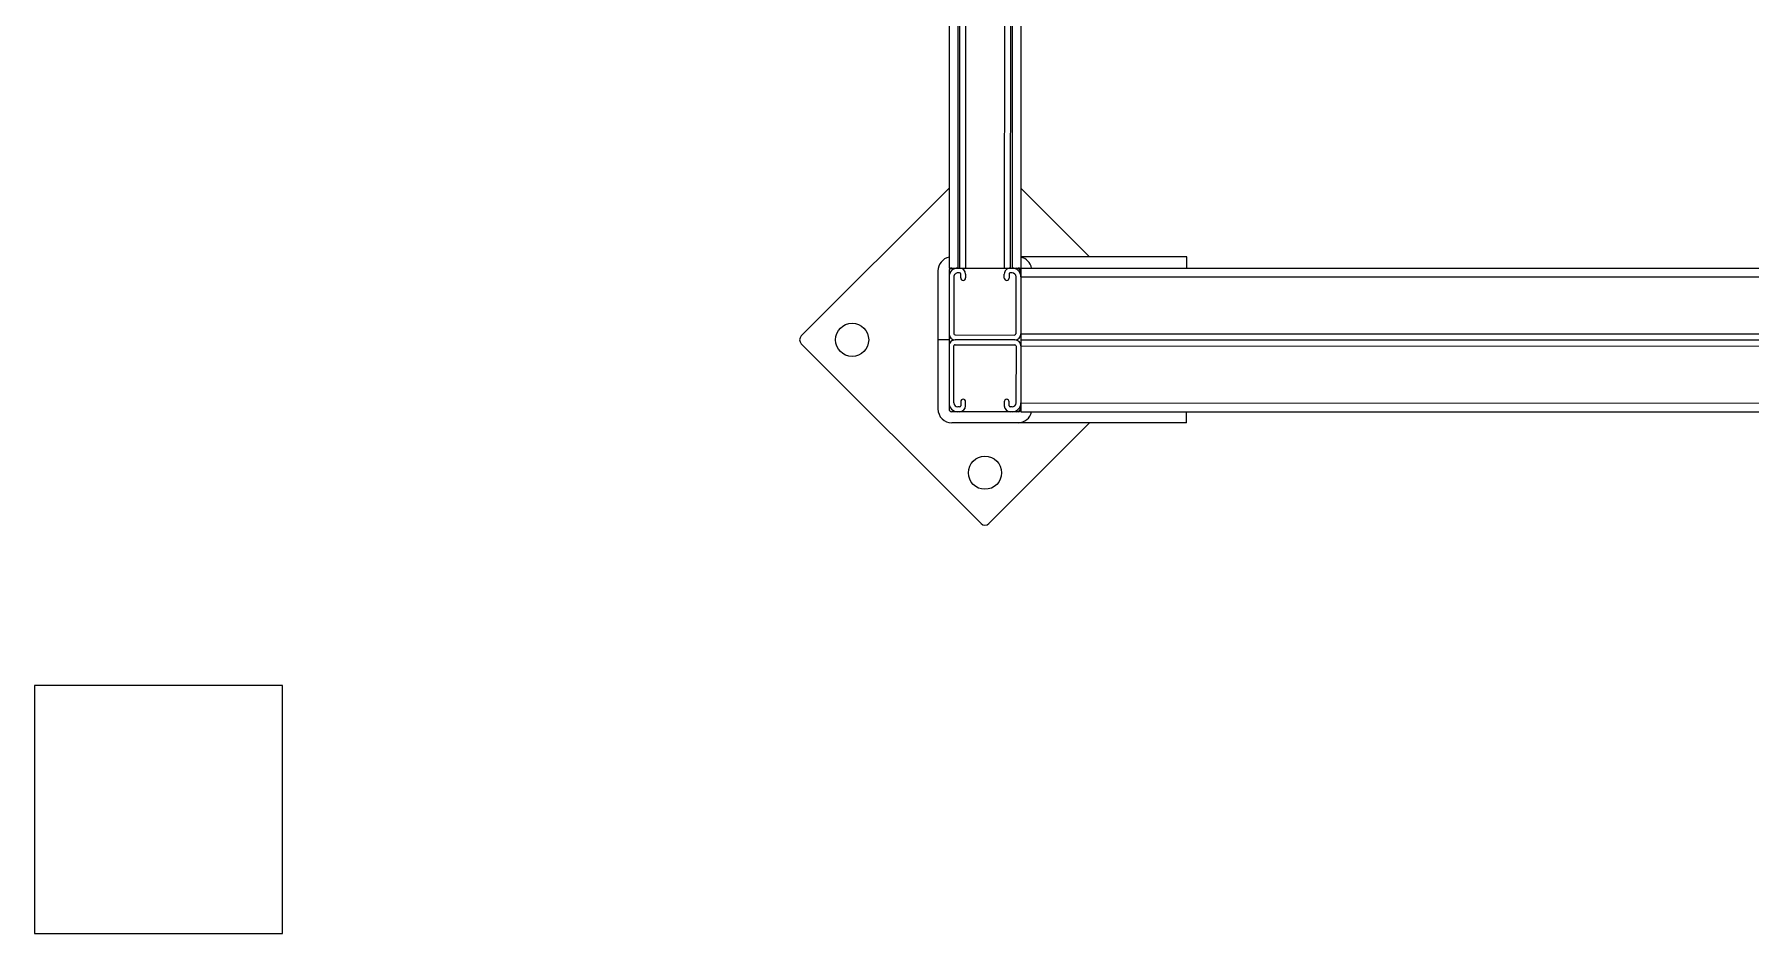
# Model space of a CAD drawing. Header units: inches. Extents: x -978 to -2, y 48 to 749.
# Drawn here: x -261.31 to -222.49, y 516.47 to 536.81 of the extents above; entities that cross this region are included whole.
import ezdxf

# ---------------------------------------------------------------- set-up
doc = ezdxf.new("R2010")
doc.units = ezdxf.units.IN
doc.header["$MEASUREMENT"] = 0

msp = doc.modelspace()

# ---------------------------------------------------------------- linework, layer by layer
at = {"color": 7, "linetype": 'Continuous', "lineweight": 25}
for p, q in [((-240.612, 579.524), (-240.619, 531.524)), ((-240.413, 579.524), (-240.42, 531.524)), ((-240.373, 579.524), (-240.38, 531.524)), ((-240.237, 579.524), (-240.244, 531.524)), ((-239.362, 579.523), (-239.369, 531.523)), ((-239.226, 579.523), (-239.233, 531.523)), ((-239.186, 579.523), (-239.193, 531.523)), ((-238.987, 579.523), (-238.995, 528.273)), ((-240.619, 533.329), (-243.961, 529.988)), ((-237.439, 531.773), (-238.994, 533.329)), ((-240.869, 531.461), (-240.87, 528.336)), ((-240.619, 531.461), (-240.62, 528.336)), ((-240.619, 531.524), (-28.494, 531.492)), ((-235.244, 531.773), (-238.994, 531.773)), ((-235.244, 531.523), (-235.244, 531.773)), ((-240.509, 531.325), (-240.509, 530.035)), ((-240.38, 531.414), (-240.42, 531.414)), ((-240.354, 531.298), (-240.354, 531.387)), ((-240.244, 531.387), (-240.244, 531.298)), ((-239.369, 531.297), (-239.369, 531.387)), ((-239.259, 531.387), (-239.259, 531.297)), ((-239.193, 531.413), (-239.233, 531.413)), ((-239.104, 530.035), (-239.104, 531.325)), ((-238.994, 531.325), (-178.994, 531.316)), ((-240.483, 530.009), (-239.131, 530.008)), ((-238.994, 530.035), (-178.994, 530.026)), ((-243.961, 529.811), (-239.896, 525.744)), ((-240.619, 529.899), (-240.869, 529.899)), ((-240.51, 528.472), (-240.509, 529.762)), ((-239.131, 529.898), (-240.483, 529.899)), ((-240.483, 529.789), (-239.131, 529.788)), ((-239.104, 529.762), (-239.105, 528.472)), ((-238.994, 529.898), (-178.994, 529.89)), ((-238.994, 529.762), (-178.994, 529.753)), ((-240.381, 528.384), (-240.421, 528.384)), ((-240.355, 528.5), (-240.355, 528.41)), ((-240.245, 528.41), (-240.245, 528.5)), ((-239.37, 528.499), (-239.37, 528.41)), ((-239.26, 528.41), (-239.26, 528.499)), ((-239.193, 528.383), (-239.233, 528.383)), ((-238.995, 528.472), (-178.995, 528.463)), ((-240.62, 528.024), (-240.62, 528.03)), ((-239.057, 528.273), (-240.557, 528.274)), ((-235.245, 528.023), (-240.557, 528.024)), ((-239.719, 525.744), (-237.439, 528.023)), ((-238.995, 528.273), (-28.495, 528.242)), ((-238.995, 528.023), (-238.995, 528.03)), ((-235.245, 528.023), (-235.245, 528.273)), ((-261.308, 522.083), (-261.308, 516.467)), ((-255.692, 522.083), (-261.308, 522.083)), ((-255.692, 516.467), (-255.692, 522.083)), ((-261.308, 516.467), (-255.692, 516.467))]:
    msp.add_line(p, q, dxfattribs=at)
for centre in [(-242.812, 529.899), (-239.807, 526.893)]:
    msp.add_circle(centre, 0.375, dxfattribs=at)
for centre, radius, start, end in [((-240.557, 531.461), 0.313, 101.5285, 179.9916), ((-240.557, 531.461), 0.0625, 89.9916, 179.9916), ((-240.42, 531.325), 0.199, 89.9916, 179.9916), ((-240.38, 531.387), 0.136, 359.9916, 89.9916), ((-239.233, 531.387), 0.136, 89.9916, 179.9916), ((-239.193, 531.325), 0.199, 359.9916, 89.9916), ((-239.094, 531.423), 0.1, 359.9916, 89.9916), ((-239.057, 531.461), 0.0625, 359.9916, 89.9916), ((-239.057, 531.461), 0.312, 11.5286, 78.4546), ((-240.42, 531.325), 0.0887, 89.9916, 179.9916), ((-240.38, 531.387), 0.0263, 359.9916, 89.9916), ((-240.299, 531.298), 0.055, 179.9916, 359.9916), ((-239.314, 531.297), 0.055, 179.9916, 359.9916), ((-239.233, 531.387), 0.0263, 89.9916, 179.9916), ((-239.193, 531.325), 0.0888, 359.9916, 89.9916), ((-243.873, 529.899), 0.125, 134.9916, 224.9916), ((-240.483, 530.035), 0.136, 179.9916, 269.9916), ((-240.483, 530.035), 0.0262, 179.9916, 269.9916), ((-239.131, 530.035), 0.0262, 269.9916, 359.9916), ((-239.131, 530.035), 0.136, 269.9916, 359.9916), ((-240.483, 529.762), 0.136, 89.9916, 179.9916), ((-240.483, 529.762), 0.0262, 89.9916, 179.9916), ((-239.131, 529.762), 0.136, 359.9916, 89.9916), ((-239.131, 529.762), 0.0262, 359.9916, 89.9916), ((-240.421, 528.472), 0.199, 179.9916, 269.9916), ((-240.421, 528.472), 0.0888, 179.9916, 269.9916), ((-240.381, 528.41), 0.136, 269.9916, 359.9916), ((-240.381, 528.41), 0.0262, 269.9916, 359.9916), ((-240.3, 528.5), 0.055, 359.9916, 179.9916), ((-239.315, 528.499), 0.055, 359.9916, 179.9916), ((-239.233, 528.41), 0.136, 179.9916, 269.9916), ((-239.233, 528.41), 0.0262, 179.9916, 269.9916), ((-239.193, 528.472), 0.0888, 269.9916, 359.9916), ((-239.193, 528.472), 0.199, 269.9916, 359.9916), ((-239.095, 528.373), 0.1, 269.9916, 359.9916), ((-240.557, 528.336), 0.313, 179.9916, 269.9916), ((-240.557, 528.336), 0.0625, 179.9916, 269.9916), ((-239.057, 528.336), 0.0625, 269.9916, 359.9916), ((-239.057, 528.336), 0.313, 269.9916, 348.4546), ((-239.807, 525.833), 0.125, 224.9916, 314.9916)]:
    msp.add_arc(centre, radius, start, end, dxfattribs=at)

doc.saveas('drawing.dxf')
